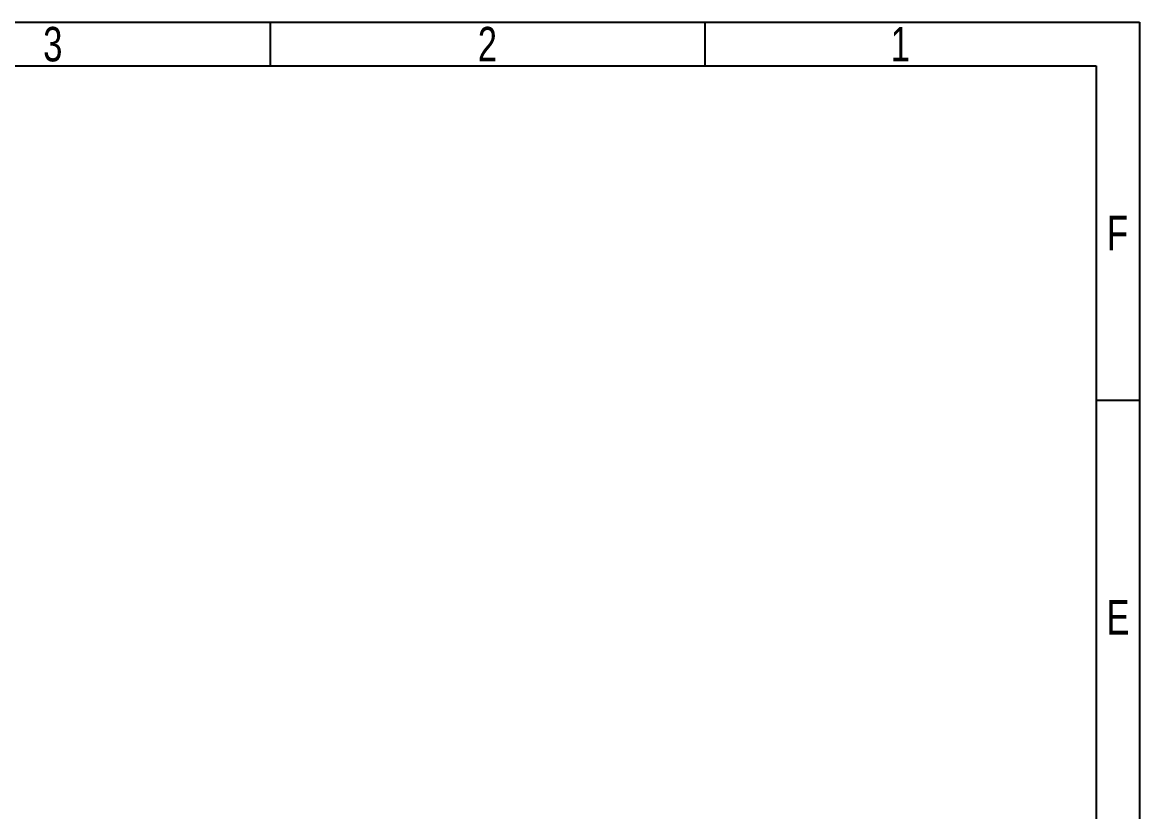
# Model space of a CAD drawing. Header units: millimetres. Extents: x -116399 to 112199, y -90759 to -31335.
# Drawn here: x -19210 to -8798, y -74873 to -67512 of the extents above; entities that cross this region are included whole.
import ezdxf

# ---------------------------------------------------------------- set-up
doc = ezdxf.new("R2010")
doc.units = ezdxf.units.MM
doc.styles.add('SLDTEXTSTYLE0', font='TXT', dxfattribs={"width": 0.75})

# ---------------------------------------------------------------- blocks, each defined once
blk = doc.blocks.new('1_50 TERRANOVA oriz A3')
at = {"color": 7, "linetype": 'Continuous'}
for p, q in [((0, 0), (20000, 0)), ((15000, -250), (15000, 0)), ((17500, -250), (17500, 0)), ((20000, 0), (20000, -14350)), ((250, -250), (19750, -250)), ((19750, -250), (19750, -14100)), ((19750, -2175), (20000, -2175))]:
    blk.add_line(p, q, dxfattribs=at)
at = {"color": 7, "linetype": 'Continuous', "char_height": 198.4, "attachment_point": 2, "style": 'SLDTEXTSTYLE0'}
for s, insert in [('3', (13748, -26.4)), ('2', (16248, -26.4)), ('1', (18623, -26.4)), ('F', (19872.9, -1113.9)), ('E', (19875.4, -3326.4))]:
    blk.add_mtext(s, dxfattribs=dict(at, insert=insert))

msp = doc.modelspace()

# ---------------------------------------------------------------- block references
at = {"xscale": 1.62, "yscale": 1.62, "zscale": 1.62}
msp.add_blockref('1_50 TERRANOVA oriz A3', (-41197.802, -67512.106), dxfattribs=at)

doc.saveas('drawing.dxf')
